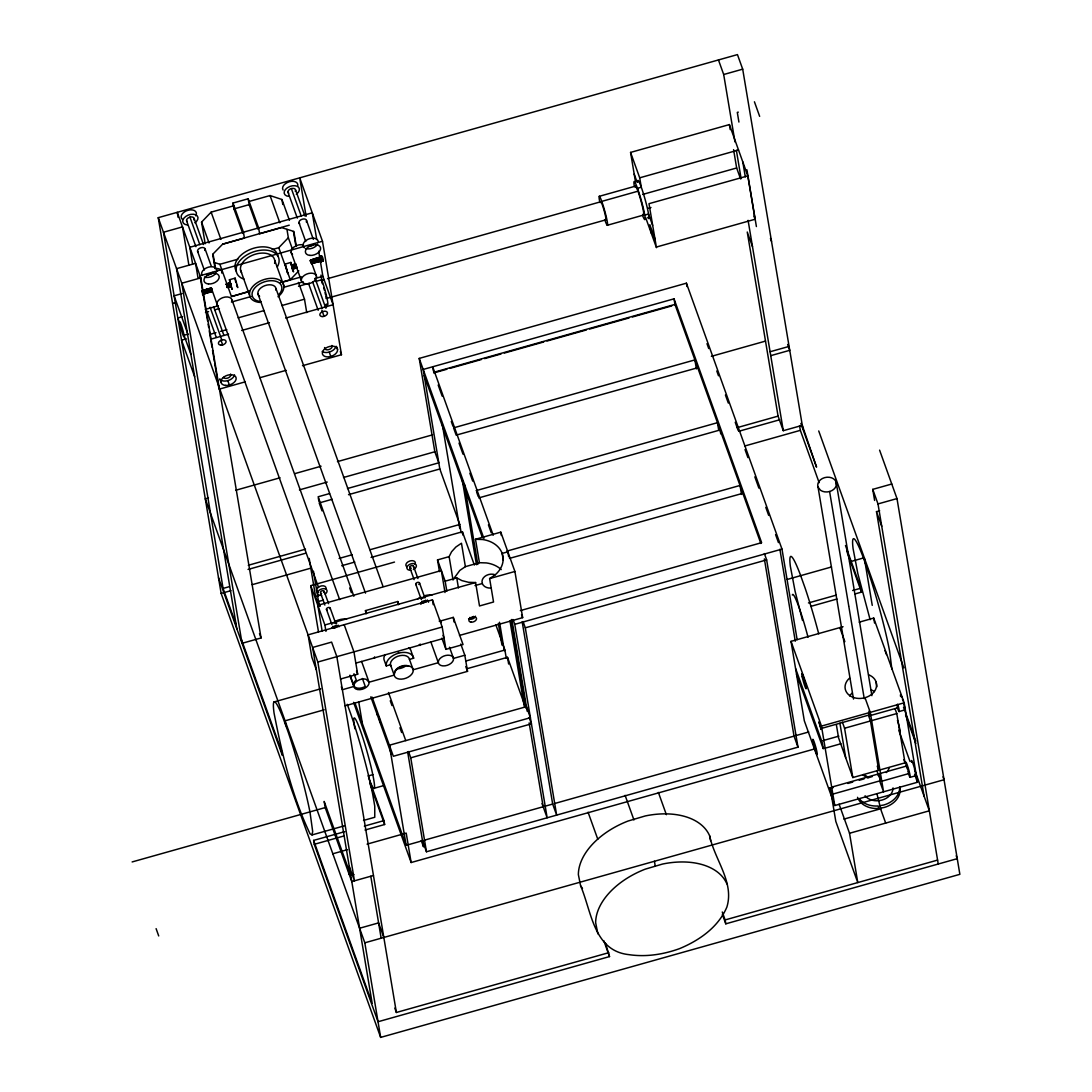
<?xml version="1.0" encoding="UTF-8"?>
<svg xmlns="http://www.w3.org/2000/svg" width="1092" height="1092" viewBox="0 0 1092 1092"><rect width="100%" height="100%" fill="white"/><g stroke="black" fill="none" stroke-linecap="round" stroke-linejoin="round"><path stroke-width="1.5" d="M231.231 286.391L230.207 282.596L231.272 286.377L227.163 287.537L226.645 286.459M294.321 265.179L291.7 265.916L295.741 264.141L296.778 267.936L292.697 269.096L292.246 268.004M292.738 269.069L292.124 266.38L296.26 265.22M320.161 258.19C322.918 254.436 295.427 266.189 320.161 257.712C319.942 257.33 319.642 255.61 320.188 256.811C323.164 260.974 311.261 261.752 310.838 260.66M880.671 781.271L878.76 773.873L879.333 777.354M906.879 766.284L909.117 773.491L882.391 781.039M394.485 672.808L394.499 672.385A8.913 5.569 -19.8 0 1 408.394 665.874L408.613 665.983M211.22 288.766L211.261 287.933L318.55 587.469M227.327 287.196L231.054 286.063M295.85 265.411C296.041 260.92 286.077 269.246 296.123 264.796M312.025 834.93L312.681 831.49L310.019 812.257A69.219 6.074 74.3 0 0 287.892 731.271L283.156 718.222A69.219 6.074 74.3 0 0 274.065 713.131C282.064 754.272 291.919 795.918 310.073 833.838L312.025 834.93L344.198 825.88M363.513 820.433L374.774 817.266L374.747 806.087L372.768 794.594A69.219 6.074 74.3 0 0 350.641 713.608L347.27 704.313M311.725 263.718L311.152 261.548M227.313 287.332L231.272 286.377M453.043 580.057L449.126 556.633L451.556 551.788L455.896 546.996L461.466 543.229L465.383 566.652L459.814 570.42L453.644 578.842M278.583 295.017L280.603 292.369A15.452 9.651 -19.8 0 0 272.973 280.753A15.452 9.651 -19.8 0 0 253.317 289.981A15.452 9.651 -19.8 0 0 260.947 301.583M205.173 243.734L201.556 222.126L211.138 212.148L234.043 205.692M215.097 268.605L212.694 254.286L222.645 244.185L244.417 238.056L243.434 232.186L232.965 203.057L248.171 198.771L258.64 227.914L259.623 233.784L281.559 227.6L293.844 231.436L296.232 245.755M272.222 249.549L278.774 247.707L288.343 237.715L286.95 229.402M280.467 282.514L290.281 279.743L298.785 270.871M446.833 591.209L445.154 581.176L456.756 577.9L461.916 580.616L468.591 582.309L475.593 582.541L479.511 605.964L493.543 602.006L489.625 578.583L495.195 574.815A27.75 21.526 -9.5 0 0 482.5 539.503L475.498 539.271L479.415 562.694L486.418 562.926A27.75 21.526 -9.5 0 1 501.242 569.601M229.429 279.743L232.009 289.243L229.429 279.743L235.135 278.132L237.81 287.578L237.251 286.814M235.135 278.132L235.108 279.252M285.189 264.046L287.769 273.546L285.189 264.046L290.895 262.435L293.571 271.881L293.025 271.103M290.895 262.435L290.868 263.554M868.618 712.571L869.805 715.697L868.945 711.206M869.805 715.697L898.02 707.752L897.433 704.258M303.494 245.072A7.931 4.955 -19.8 0 0 297.87 245.14L294.185 246.874A7.931 4.955 -19.8 0 0 292.533 254.395M230.385 282.924L226.14 283.756M230.153 282.773L226.358 284.439L230.508 283.265M226.358 284.439L230.658 283.674M226.522 284.862L230.794 284.152M226.686 285.326L230.944 284.657M292.383 268.427L296.533 267.24L301.324 280.658M292.519 268.755L296.655 267.581M292.629 268.987L296.601 267.554M879.592 450.136L896.996 498.58L959.868 874.323L380.658 1037.4L221.13 593.42L158.244 217.677L737.455 54.6L742.697 69.165L802.948 429.252M248.771 201.542L270.038 195.55L281.941 199.495L289.435 220.325M242.765 233.456L233.947 208.927L249.153 204.641L248.171 198.771M734.971 141.905L723.696 74.515L742.697 69.165M289.23 225.184L222.645 244.185M738.247 112.121L737.305 112.394L738.915 122.058M213.909 262.312L219.861 264.291L237.865 259.214M635.599 182.46L630.575 152.416L729.388 124.584L748.02 176.44M306.129 216.284L299.699 177.846L322.481 241.25L200.027 275.73L207.576 320.843M200.805 277.873L181.804 283.224L242.055 643.311L261.056 637.96L200.805 277.873L177.245 212.326L178.092 217.335M182.036 293.584L174.119 295.809L187.196 332.227M322.686 259.855C324.201 264.906 322.741 251.692 319.901 256.975L320.229 258.081M310.633 260.087L320.133 257.289M310.715 260.319L320.133 257.439M203.262 290.622L211.097 288.411M230.18 282.91L226.303 284.521M291.646 265.602L295.577 264.496M203.344 290.991L209.65 289.203M310.988 261.07L320.625 258.354M311.343 262.025L320.911 259.323L320.598 257.944M226.863 285.804L231.067 285.135M311.507 262.49L321.034 259.814L321.362 260.797M207.248 292.383L212.135 291.332M292.588 268.059L296.574 266.926M311.575 262.667L321.075 259.992M227.04 286.281L231.176 285.585M311.67 262.926L321.144 260.251L321.457 262.012L320.789 260.387M227.273 286.868L231.204 285.763M292.67 268.468L296.601 267.349M311.739 263.09L321.171 260.442M292.724 268.782L296.655 267.676M323.368 260.811L311.807 263.268L316.516 276.372A7.931 4.955 -19.8 0 1 305.828 283.852A7.931 4.955 -19.8 0 1 304.409 275.32A7.931 4.955 -19.8 0 1 316.516 276.372M212.271 291.66L202.552 294.089L212.189 291.359C207.862 290.185 202.743 296.615 202.525 294.376M172.591 303.426L175.757 302.539M599.89 202.498A15.097 1.324 74.3 0 1 601.76 201.392L637.96 191.196L637.469 188.288L641.277 187.223L639.707 177.819L738.52 150M249.331 291.537L231.408 296.574L249.372 291.264M281.9 282.364L301.447 276.863M599.399 196.287L635.599 186.104M205.337 309.391L218.4 305.719M231.449 302.047L251.051 296.533M283.702 287.332L303.289 281.818M314.714 278.596L322.877 276.303L320.365 261.261M182.582 316.653L177.832 317.99L179.839 323.601M205.487 312.476L208.572 311.602M214.769 309.855L219.41 308.545M298.525 286.281L309.35 283.224M315.547 281.477L321.731 279.743L320.952 275.088M320.925 280.548L324.201 279.62M327.477 278.706L600.873 201.733M642.697 194.431L736.65 167.977L733.578 149.631M238.179 317.854L264.059 310.565M281.845 305.555L304.491 299.181L298.457 282.405M188.302 334.043L184.029 335.258L190.909 354.409M327.477 298.198L605.787 219.847M647.72 208.422L650.955 207.507M186.295 338.848L181.545 340.185L194.622 376.603M209.773 334.425L215.957 332.678M220.611 331.367L226.795 329.634M607.261 225.28L643.461 215.083M644.758 215.124L648.552 214.059L652.62 225.375M210.66 339.216L228.61 334.166M241.673 330.48L269.424 322.672M285.749 318.072L333.101 304.736L322.877 276.303M656.251 247.079L755.077 219.26L747.815 175.867L648.989 203.685L656.469 247.666L645.645 217.554M219.028 389.216L245.209 381.845M259.951 377.695L286.131 370.325M302.498 365.711L341.468 354.736L322.481 241.25M347.488 488.52L438.807 462.803L434.834 451.76L419.219 358.408L686.418 283.183L781.981 549.099L797.133 639.639M520.297 610.619L761.643 542.669L674.023 298.826L423.177 369.451L439.83 468.973L459.773 524.46L461.179 532.855M433.62 372.358L674.952 304.409L760.865 543.488M433.715 372.945L446.846 369.246M450.136 368.318L481.326 359.541M484.616 358.613L501.023 353.985M504.313 353.071L543.72 341.973M546.996 341.045L586.404 329.948M589.68 329.033L629.088 317.936M632.364 317.008L671.771 305.924M208.463 497.938L205.296 498.826L364.824 942.806L380.658 1037.4M235.776 490.24L280.057 477.777M294.813 473.628L321.062 466.229M337.455 461.616L432.582 434.834M711.383 356.333L765.506 341.1M770.078 351.747L789.093 346.41M770.734 355.664L789.748 350.314L787.646 344.485M299.44 489.885L327.218 482.063M343.516 477.477L434.834 451.76M329.552 493.57L318.141 496.778L353.876 596.246M332.214 499.276L319.164 502.948L322.017 510.865M348.512 494.676L439.83 468.973M476.112 490.636L717.458 422.686L718.673 429.961M478.733 497.911L720.078 429.975L720.734 433.893M248.293 565.274L305.501 549.18M737.196 427.627L778.064 416.12L747.256 232.023L752.484 246.587M248.048 569.451L305.514 553.262M738.615 431.326L779.661 419.778M236.172 624.829L223.082 588.424L229.416 586.636M778.064 416.12L783.292 430.685L802.292 425.348L816.557 467.13L800.859 423.423M339.107 558.435L352.156 554.763M370.092 549.713L459.773 524.46M221.13 593.42L230.944 590.663M252.211 584.67L311.111 568.086M744.703 446.014L800.34 430.344L799.549 425.648M341.728 565.724L354.777 562.052M371.075 557.452L462.394 531.749L474.365 565.042M318.482 631.845L310.756 585.653L394.499 562.08M475.498 539.271L500.791 532.159L514.905 571.471L522.645 617.649L459.473 635.435M439.475 571.621L437.523 559.909L449.126 556.633M319.041 606.224L315.588 596.601L318.85 595.686M320.229 606.251L318.523 601.487L323.423 600.109M506.893 551.105L740.021 485.462L741.509 494.417M465.383 566.652L479.415 562.694M509.5 558.381L742.737 493.338M365.997 613.786L365.465 610.605L397.775 601.515L398.812 604.422M325.948 631.34L324.884 624.965L475.593 582.541M489.625 578.583L514.905 571.471M474.979 585.585L482.309 583.524M439.284 621.321L453.276 617.376L463.035 644.539L445.932 649.358L442.192 627.013L432.432 599.863L308.08 634.861L311.821 657.207L316.352 669.792M874.61 500.464L872.754 489.366L891.768 484.015M938.246 864.018L877.995 503.931L896.996 498.58M349.222 866.27L354.463 880.834L317.84 662.025L442.192 627.013M876.494 511.698L879.661 510.81M355.828 663.103L444.075 638.26L443.024 635.326M542.028 803.576L547.147 817.785L514.769 624.337L781.981 549.099M385.053 654.558A14.264 8.913 -19.8 0 0 383.975 659.513L386.268 665.915L390.458 664.741L394.185 675.115A9.91 6.183 -19.8 0 0 408.272 677.108A9.91 6.183 -19.8 0 0 409.677 666.188L407.534 665.765A9.91 6.183 -19.8 0 0 394.935 671.676L394.185 675.115L369.055 682.2A7.931 4.955 -19.8 0 1 362.271 689.27A7.931 4.955 -19.8 0 1 353.849 686.472L342.369 689.707L341.332 686.786M391.045 666.243A9.91 6.183 -19.8 0 1 397.693 656.306A9.91 6.183 -19.8 0 1 409.459 659.391L413.636 658.217L411.329 651.801A14.264 8.913 -19.8 0 0 408.763 647.884M340.581 679.006L357.685 674.201L353.945 651.856L344.185 624.706M522.181 621.798L552.675 804.067L556.647 815.11L525.307 627.818L766.639 559.882L764.373 553.562M274.037 701.951L320.693 688.82M460.797 644.048L464.823 655.227L453.521 658.408A7.931 4.955 -19.8 0 1 442.833 665.888A7.931 4.955 -19.8 0 1 441.4 657.357A7.931 4.955 -19.8 0 1 453.521 658.408L449.495 647.228M465.765 661.042L504.9 650.027L495.782 624.651M466.748 668.782L507.507 657.316L525.743 708.053M324.201 709.8L285.067 720.816L285.886 725.743M787.264 579.429L831.503 566.966M849.535 561.889L864.277 557.739L872.249 605.364M345.072 705.841L467.526 671.362L464.823 655.227M808.462 602.948L836.281 595.113M852.634 590.513L860.824 588.206L845.481 545.509M810.755 606.401L836.936 599.03M854.927 593.966L861.479 592.123L860.824 588.206M859.186 622.167L873.723 618.072L904.176 702.811L917.471 782.254L834.766 805.541L804.313 720.788L791.018 641.359L843.038 626.712M766.639 559.882L797.979 747.16L426.467 851.76L410.756 757.821L531.422 723.846L529.156 717.54M367.963 776.03L372.891 774.651M373.696 788.41L383.538 785.639M132.132 861.943L325.198 807.589L324.16 801.419L348.143 868.126L349.167 874.296M605.432 943.147L609.513 956.578L378.037 1021.743L314.278 844.321L313.622 840.403L344.717 831.654M364.346 826.125L383.975 820.597L370.256 782.404M314.278 844.321L343.734 836.022M365.001 830.029L384.63 824.515L383.975 820.597M332.842 853.78L347.515 849.644M367.076 844.143L406.21 833.114L411.138 862.53L815.383 748.716L812.503 740.704M834.766 805.541L821.471 726.098L904.176 702.811M355.009 703.057L406.142 845.331L422.508 840.717L426.467 851.76M424.133 840.253L552.675 804.067M554.313 803.603L794.021 736.117L764.359 558.872M795.659 735.653L808.749 731.968M821.034 728.541L818.945 721.826L821.007 729.429L821.034 728.541L869.819 714.796M899.057 711.547L904.749 709.95M896.778 713.554L905.022 762.858L852.825 777.559L844.58 728.241L896.778 713.554L895.058 708.79M822.877 740.635L838.833 736.144M350.75 875.415L353.917 874.528M824.938 748.238L840.895 743.748M373.464 875.484L351.788 881.585L325.198 807.589M831.585 787.155L878.76 773.873M880.316 773.436L906.974 765.929M829.947 788.506L829.879 787.66L832.022 795.222L829.947 788.506L833.196 787.591M847.829 783.469L852.716 782.09M859.227 780.261L864.1 778.883M867.348 777.968L872.235 776.589M832.036 794.334L880.834 780.589M359.596 928.241L378.596 922.89L383.838 937.455M910.059 777.34L915.765 775.729M364.824 942.806L944.048 779.729L942.997 776.822M843.939 819.109L881.408 808.558M831.121 793.461L835.803 821.402L857.78 882.582L849.535 833.264L929.347 810.796L914.509 769.491M394.813 1008.107L396.382 1012.475L608.858 952.661M956.21 855.759L957.247 858.667L725.784 923.832L725.129 919.928L937.591 860.1M203.235 290.349L211.261 287.933M201.774 290.718L211.37 288.029M291.619 265.465L295.591 264.346M201.883 290.95L211.507 288.247M202.006 291.291L211.643 288.588M202.143 291.7L211.766 289.011M202.293 292.178L211.903 289.489M202.443 292.683L211.998 289.994M311.425 262.244L320.98 259.568M212.08 290.486L202.566 293.161L203.003 294.704M292.533 267.84L296.56 266.707M202.662 293.611L212.121 290.95M292.629 268.277L296.382 266.83M311.261 263.104L316.079 261.752M311.397 263.431L321.212 260.619M311.534 263.65L321.13 260.961M291.741 265.397L295.864 264.25M291.851 265.615L295.987 264.469M292.26 266.844L296.382 265.697M292.41 267.349L296.478 266.202M226.767 286.882L230.917 285.722M877.013 794.048L879.906 805.678L883.797 804.995A21.799 16.912 -9.5 0 0 899.712 787.441M879.906 805.678L880.316 808.135L884.206 807.466A21.799 16.912 -9.5 0 0 899.767 786.963M439.38 620.092L440.335 621.061M898.02 707.752L897.119 705.568M909.035 773.532L908.121 771.361M580.603 885.748C591.687 911.752 593.666 950.859 628.883 954.64C646 957.206 663.335 954.476 679.524 948.648C699.194 940.485 718.195 927.326 726.849 907.152C734.588 882.24 714.427 859.404 709.65 835.844A69.219 43.23 -19.8 0 0 645.29 815.942L628.009 821.048A69.219 43.23 -19.8 0 0 578.364 874.61L580.603 885.748L582.486 888.451M818.044 487.128L820.502 490.253A9.432 7.33 -9.5 0 0 836.185 485.831L836.144 482.022A9.432 7.33 -9.5 0 0 824.596 477.641A9.432 7.33 -9.5 0 0 818.044 487.128L853.507 699.071M350.15 675.429L354.081 686.226A7.931 4.955 -19.8 0 0 363.964 687.086L365.233 686.349L362.407 678.473M754.422 101.788L759.65 116.366M718.454 59.951L723.696 74.515M872.754 489.366L877.995 503.931M881.735 526.262L876.466 511.547L924.105 796.232M770.461 238.465L771.512 241.387M736.65 167.977L740.553 178.856M753.958 216.148L755.077 219.26M818.727 430.958L903.835 667.84M904.886 710.851L915.792 741.195M846.696 551.01L861.479 592.123M905.541 714.769L915.874 743.516M800.34 430.344L819.15 482.705M899.085 731.08L910.005 761.465M914.591 774.255L917.471 782.254M903.889 759.691L905.022 762.858M839.816 627.613L844.853 641.659M865.001 697.706L870.269 712.366L883.551 791.796L879.865 781.544M868.495 715.506L870.461 720.952L878.719 770.269L877.245 766.174M880.316 808.135L885.694 823.081M706.988 343.693L708.722 348.512M716.789 370.966L718.509 375.785M725.429 395.031L728.309 403.057M735.23 422.304L738.11 430.33M745.031 449.576L747.911 457.603M754.831 476.849L758.872 488.083M765.779 507.33L768.659 515.342M775.579 534.602L778.459 542.615M842.382 722.14L844.58 728.241M630.575 152.416L639.707 177.819M852.825 777.559L838.574 737.878L836.376 724.733M634.206 174.106L636.991 181.873M655.063 239.271L649.822 224.693L651.228 233.101M791.018 641.359L821.471 726.098M795.672 668.673L822.262 742.669L823.3 748.825L796.546 674.365M839.093 804.203L849.535 833.264M602.088 202.293L601.76 201.392L602.839 204.586A15.097 1.324 74.3 0 1 607.493 223.014A15.097 1.324 74.3 0 1 604.9 220.175M794.021 736.117L797.979 747.16M722.276 911.997L725.129 919.928M722.358 914.318L725.784 923.832M658.38 792.423L666.379 814.687M625.102 795.345L633.947 819.956M493.215 535.216L432.678 366.775L433.387 370.966M521.553 614.632L522.645 617.649M438.179 385.039L442.164 396.137M451.283 421.512L452.989 426.262M459.022 443.065L463.008 454.163M469.847 473.191L472.7 481.122M476.644 492.096L478.214 496.464M488.424 524.87L491.277 532.8M523.041 621.512L525.307 627.818M588.069 812.216L597.788 839.243M419.219 358.408L483.906 538.424M513.049 619.56L514.769 624.337M424.215 375.621L482.432 537.646M603.808 940.717L609.513 956.578M437.523 559.909L445.154 581.176M295.577 189.967L304.914 215.97M306.565 220.557L313.322 239.353M465.793 666.57L467.526 671.362M288.684 193.202A3.958 2.471 -19.8 0 1 291.359 188.575L301.255 216.107M287.974 192.11L297.311 218.113M298.962 222.7L305.719 241.496M315.151 278.528L325.785 308.149M340.349 351.624L341.468 354.736M441.905 638.165L445.932 649.358M336.513 346.478L337.565 349.385A7.931 4.955 -19.8 0 1 326.877 356.866A7.931 4.955 -19.8 0 1 325.443 348.321A7.931 4.955 -19.8 0 1 337.565 349.385M312.612 281.818L322.14 308.313M321.84 310.128L324.078 316.352M413.54 566.352L417.922 578.542M419.56 583.114L424.488 596.819M308.667 283.797L318.181 310.292M409.732 567.417L414.127 579.62M415.765 584.193L421.239 599.412M288.343 237.715L292.369 248.935M329.224 352.088L330.794 356.456M291.1 252.211L295.563 264.633M430.849 641.919L438.315 662.694L413.185 669.765L409.459 659.391M270.038 195.55L279.825 222.795M278.774 247.707L290.281 279.743M274.72 260.36L283.784 285.599M249.153 204.641L257.971 229.184M276.003 288.629L383.019 586.431M257.903 293.721L365.492 593.133M365.465 610.605L366.516 613.527M240.513 269.983L249.577 295.222M388.465 692.492L405.76 740.622M349.699 587.919L351.406 592.683M390.267 700.791L391.973 705.555M399.945 727.75L401.651 732.514M408.49 751.514L410.756 757.821M211.138 212.148L220.925 239.38M219.861 264.291L231.368 296.328M232.05 300.163L339.653 599.617M361.588 661.424L369.055 682.2L366.243 679.333A7.931 4.955 -19.8 0 0 353.89 685.121L353.849 686.472L349.822 675.293M201.556 222.126L209.05 242.956M372.113 697.133L393.352 756.265L530.398 717.69L526.426 706.647L389.394 745.222L406.142 845.331M370.816 696.846L391.4 754.149M421.253 840.54L423.532 846.887L407.63 751.815M194.158 218.523L203.508 244.526M205.146 249.113L211.343 266.339M356.538 671.007L357.685 674.201M187.278 221.758A3.958 2.471 -19.8 0 1 189.953 217.131L199.836 244.663M353.985 673.737L356.251 680.043L355.241 680.903A7.931 4.955 -19.8 0 0 353.603 685.025M324.228 591.495L328.61 603.699M330.248 608.271L335.722 623.491M326.453 609.336L331.913 624.556M186.555 220.666L195.905 246.669M197.556 251.256L204.3 270.038M320.857 593.871L324.87 605.064M213.732 307.084L223.805 335.135M353.576 702.333L411.138 862.53M310.756 585.653L324.884 624.965M210.073 307.248L221.84 339.981M220.98 340.24L222.659 344.908M206.688 310.783L216.216 337.278M219.847 379.047A7.931 4.955 -19.8 0 0 227.805 380.644L229.375 385.012M369.765 783.128L384.63 824.515M219.901 379.306L220.953 382.214M158.244 217.677L317.84 662.025M259.486 633.592L261.056 637.96M241.4 639.393L281.6 751.282L282.255 755.2L218.509 577.764M313.622 840.403L372.154 1003.261L312.612 647.46L331.613 642.11L336.841 656.674L396.382 1012.475M156.101 928.65L158.709 935.94M880.193 780.138L879.62 778.35M292.697 270.27L291.974 268.031M236.582 284.93L236.937 285.967M870.133 619.696L857.848 573.655L853.084 548.593A69.219 6.074 74.3 0 1 863.062 556.961L867.881 570.461A69.219 6.074 74.3 0 1 889.625 651.173L891.877 669.246M802.511 620.447L795.099 591.318L790.349 566.257A69.219 6.074 74.3 0 1 800.313 574.624L805.132 588.124A69.219 6.074 74.3 0 1 818.741 633.851M907.548 769.41L906.947 766.816M322.249 258.394L321.799 256.443M320.911 259.323L321.212 260.128M235.858 282.5L235.285 280.166M202.552 292.752L202.894 294.157M291.059 264.469L291.305 265.574M709.65 835.844L710.619 840.663M597.884 933.851L595.645 922.713A69.219 43.23 -19.8 0 1 645.29 869.136L662.571 864.045A69.219 43.23 -19.8 0 1 726.931 883.933M873.723 618.072L874.556 623.041M876.016 681.777L876.849 686.8M836.144 482.022L871.894 695.659M877.176 770.447L878.009 775.47M829.592 491.509L848.743 605.951M848.825 606.47L864.25 698.675M839.925 723.204L845.699 757.712M746.901 169.779L756.401 226.549M742.792 161.875L745.304 176.904M736.363 150.259L741.113 178.624M748.088 220.338L783.292 430.685M729.388 124.584L730.22 129.593M779.879 549.235L795.276 641.209M686.418 283.183L686.977 286.527M697.611 367.772L456.183 435.135L453.562 427.859L694.894 359.91L696.409 368.905M674.023 298.826L675.061 304.996M654.436 861.274L655.268 866.202M508.681 556.756L507.848 551.815L502.143 553.412L503.262 560.114M500.791 532.159L501.337 535.449M511.834 619.451L527.19 711.261M529.142 722.877L543.174 806.742M511.192 619.806L525.743 706.77M509.964 620.884L524.242 706.169M507.507 657.316L508.64 664.018M504.9 650.027L506.306 658.408M499.535 622.249L504.299 650.668M498.321 623.327L501.965 645.058M464.387 484.22L477.818 564.482M462.107 478.91L476.453 564.701M462.394 531.749L462.953 535.107M442.41 424.925L459.759 528.528M456.756 577.9L458.435 587.946M453.276 617.376L454.04 621.962M445.017 592.506L441.332 570.543L317.813 605.309L322.126 631.053M432.432 599.863L433.237 604.681M397.775 601.515L398.307 604.681M398.266 651.965L398.471 653.193A14.264 8.913 -19.8 0 0 386.268 665.915M316.735 239.544L312.257 212.817L189.817 247.283L192.601 263.991M318.687 251.242L319.806 257.917M325.853 304.34L326.399 307.589M379.156 717.403L380.002 722.44M376.822 711.807L377.382 715.151M293.461 231.545L295.864 245.905M304.491 299.181L306.743 312.612M281.941 199.495L282.773 204.477M358.722 701.815L362.326 723.409M318.386 498.321L318.905 501.405M370.789 876.234L381.108 937.892M313.472 571.293L318.523 601.487M309.186 558.422L315.588 596.601M232.965 203.057L233.947 208.927M213.076 254.177L215.479 268.536L217.322 268.523A7.931 4.955 -19.8 0 1 221.785 273.068M208.135 324.174L208.695 327.518M209.255 330.862L211.985 347.16M212.517 350.341L214.387 361.479M214.66 363.117L218.755 387.592M198.089 278.351L195.577 263.349L176.563 268.659L236.827 628.746M188.916 265.315L182.487 226.89L163.486 232.241L223.082 588.424M354.914 728.814A36.664 3.221 74.3 0 1 359.459 728.05A36.664 3.221 74.3 0 1 373.505 778.309A36.664 3.221 74.3 0 1 368.591 777.736M792.369 595.031A36.664 3.221 74.3 0 1 808.025 637.264M439.803 620.201A8.422 5.255 -19.8 0 1 441.318 622.508M490.922 588.069A8.913 6.921 -9.5 0 1 482.282 579.92A8.913 6.921 -9.5 0 1 495.249 574.788M335.503 621.157A15.097 9.432 -19.8 0 1 346.642 619.014M417.581 599.03A15.097 9.432 -19.8 0 1 420.925 597.119M424.611 595.741A15.097 9.432 -19.8 0 1 432.063 594.963M427.463 599.999A3.958 2.471 -19.8 0 1 425.935 601.992M424.092 602.866A3.958 2.471 -19.8 0 1 421.28 602.893M421.43 598.798A3.958 2.471 -19.8 0 1 422.304 598.293M423.273 597.938A3.958 2.471 -19.8 0 1 425.225 597.733M425.566 600.204A1.979 1.242 -19.8 0 1 423.887 601.637A1.979 1.242 -19.8 0 1 421.894 601.228M416.462 584.903A1.979 1.242 -19.8 0 1 416.284 583.06A1.979 1.242 -19.8 0 1 419.11 582.514A1.979 1.242 -19.8 0 1 418.796 584.452M420.925 604.381A3.958 2.471 -19.8 0 1 420.952 603.712M421.225 603.002A3.958 2.471 -19.8 0 1 425.32 600.655A3.958 2.471 -19.8 0 1 428.528 602.238M475.443 616.188A3.958 2.471 -19.8 0 1 472.563 618.891A3.958 2.471 -19.8 0 1 468.577 618.741M473.546 616.379A1.979 1.242 -19.8 0 1 471.867 617.813A1.979 1.242 -19.8 0 1 469.874 617.417M406.743 566.693A4.955 3.099 -19.8 0 1 410.087 560.919A4.955 3.099 -19.8 0 1 414.974 564.387M410.906 570.201A4.955 3.099 -19.8 0 1 407.452 566.216A4.955 3.099 -19.8 0 1 415.233 564.018A4.955 3.099 -19.8 0 1 413.363 569.519M411.343 568.209A1.979 1.242 -19.8 0 1 409.787 566.966A1.979 1.242 -19.8 0 1 412.257 565.533A1.979 1.242 -19.8 0 1 413.39 567.035M336.268 625.006A1.979 1.242 -19.8 0 1 334.821 626.699A1.979 1.242 -19.8 0 1 332.582 626.385M327.15 610.046A1.979 1.242 -19.8 0 1 326.767 608.421A1.979 1.242 -19.8 0 1 329.265 607.48A1.979 1.242 -19.8 0 1 330.098 608.954M338.151 625.143A3.958 2.471 -19.8 0 1 336.623 627.149M335.749 627.654A3.958 2.471 -19.8 0 1 332.828 628.214M333.961 623.082A3.958 2.471 -19.8 0 1 336.759 623.041M331.913 628.146A3.958 2.471 -19.8 0 1 335.503 625.88A3.958 2.471 -19.8 0 1 338.984 626.781M321.594 595.358A4.955 3.099 -19.8 0 1 317.949 591.646A4.955 3.099 -19.8 0 1 325.32 588.902A4.955 3.099 -19.8 0 1 325.143 594.034M318.291 592.274A4.955 3.099 -19.8 0 1 319.56 586.513A4.955 3.099 -19.8 0 1 326.017 588.656M321.553 593.365A1.979 1.242 -19.8 0 1 320.652 591.755A1.979 1.242 -19.8 0 1 323.382 590.745A1.979 1.242 -19.8 0 1 323.819 592.519M259.609 296.314A9.432 5.897 -19.8 0 1 264.81 285.681A9.432 5.897 -19.8 0 1 275.962 290.226M218.277 306.62A7.931 4.955 -19.8 0 1 222.645 297.693A7.931 4.955 -19.8 0 1 232.009 301.515M326.904 303.972A15.861 1.392 74.3 0 0 327.518 304.818L327.832 304.627A15.861 1.392 74.3 0 0 326.194 294.758L325.184 290.868A15.861 1.392 74.3 0 0 321.731 279.743M317.635 244.171A7.931 4.955 -19.8 0 1 305.856 248.553M304.477 247.87A7.931 4.955 -19.8 0 1 307.876 239.339A7.931 4.955 -19.8 0 1 318.25 241.414M314.141 243.857A3.958 2.471 -19.8 0 1 308.244 246.055M202.102 275.443A7.931 4.955 -19.8 0 1 208.408 267.171A7.931 4.955 -19.8 0 1 216.789 271.321M216.23 272.713A7.931 4.955 -19.8 0 1 204.436 277.109M212.722 272.413A3.958 2.471 -19.8 0 1 206.838 274.611M198.266 252.348A3.958 2.471 -19.8 0 1 200.942 247.72A3.958 2.471 -19.8 0 1 204.846 250.491M299.686 223.792A3.958 2.471 -19.8 0 1 302.348 219.164A3.958 2.471 -19.8 0 1 306.265 221.935M189.953 217.131A3.958 2.471 -19.8 0 1 193.857 219.901M291.359 188.575A3.958 2.471 -19.8 0 1 295.277 191.346M236.418 271.376A22.29 13.923 -19.8 0 1 251.378 249.003A22.29 13.923 -19.8 0 1 277.846 255.951M259.746 302.429A17.841 11.138 -19.8 0 1 252.115 287.305A17.841 11.138 -19.8 0 1 277.846 279.293A17.841 11.138 -19.8 0 1 278.01 296.737M241.578 272.7A17.841 11.138 -19.8 0 1 255.76 254.081A17.841 11.138 -19.8 0 1 274.611 263.39M283.074 190.022A7.931 4.955 -19.8 0 1 289.38 181.736A7.931 4.955 -19.8 0 1 297.761 185.886M182.61 219.533A7.931 4.955 -19.8 0 1 187.96 210.278A7.931 4.955 -19.8 0 1 195.782 215.82M288.684 196.383A7.931 4.955 -19.8 0 1 285.421 189.517A7.931 4.955 -19.8 0 1 297.065 186.227A7.931 4.955 -19.8 0 1 296.287 194.24M187.278 224.938A7.931 4.955 -19.8 0 1 184.002 218.059A7.931 4.955 -19.8 0 1 195.659 214.783A7.931 4.955 -19.8 0 1 194.881 222.795M234.534 374.925A7.931 4.955 -19.8 0 1 227.805 380.644M335.954 346.369A7.931 4.955 -19.8 0 1 330.207 351.76A7.931 4.955 -19.8 0 1 322.222 351.474M331.954 345.481A3.958 2.471 -19.8 0 1 328.801 349.617A3.958 2.471 -19.8 0 1 324.611 347.556M230.549 374.037A3.958 2.471 -19.8 0 1 228.365 377.818A3.958 2.471 -19.8 0 1 223.41 377.382M244.144 279.238A22.29 13.923 -19.8 0 1 239.749 260.865A22.29 13.923 -19.8 0 1 267.977 250.355A22.29 13.923 -19.8 0 1 277.286 266.898M637.755 182.296A19.779 1.734 74.3 0 1 644.881 198.607A19.779 1.734 74.3 0 1 647.733 217.445M634.315 186.063A19.779 1.734 74.3 0 1 637.032 187.073A19.779 1.734 74.3 0 1 644.321 212.763A19.779 1.734 74.3 0 1 642.874 216.23M635.271 187.442A15.097 1.324 74.3 0 1 640.717 199.891A15.097 1.324 74.3 0 1 642.888 214.278M600.668 202.566A9.432 0.833 74.3 0 1 604.067 210.346A9.432 0.833 74.3 0 1 605.432 219.342M321.799 282.132A9.432 0.833 74.3 0 1 322.399 283.729M323.778 287.988A9.432 0.833 74.3 0 1 324.46 290.349M325.047 292.67A9.432 0.833 74.3 0 1 325.539 294.785M325.88 296.533A9.432 0.833 74.3 0 1 326.03 298.539M857.548 797.324A21.799 16.912 -9.5 0 0 878.596 808.435L878.186 805.978A21.799 16.912 -9.5 0 1 859.336 798.812M893.051 787.905A15.097 11.725 -9.5 0 1 882.022 800.067A15.097 11.725 -9.5 0 1 865.082 795.781M866.679 776.221A15.097 11.725 -9.5 0 1 863.554 774.569M398.471 653.193A14.264 8.913 -19.8 0 1 413.636 658.217M374.583 656.893A15.097 1.324 74.3 0 1 374.256 658.23M420.188 644.062A15.097 1.324 74.3 0 1 419.287 644.594M405.596 666.065A9.91 6.183 -19.8 0 1 398.484 668.713M889.366 767.608A15.861 12.299 -9.5 0 1 886.254 772.576M868.822 777.49A15.861 12.299 -9.5 0 1 863.035 775.02M849.617 695.904A15.861 12.299 -9.5 0 1 852.101 693.161M871.116 689.857A15.861 12.299 -9.5 0 1 874.405 691.591M868.604 674.788A15.861 12.299 -9.5 0 1 873.791 692.232A15.861 12.299 -9.5 0 1 850.764 696.246A15.861 12.299 -9.5 0 1 849.59 678.105M911.602 762.298A7.931 0.696 74.3 0 1 912.694 762.707A7.931 0.696 74.3 0 1 915.615 773.013A7.931 0.696 74.3 0 1 915.041 774.405M903.589 702.975A7.931 0.696 74.3 0 1 904.449 709.527M904.026 708.612A7.931 0.696 74.3 0 1 903.521 707.275M900.6 696.519A7.931 0.696 74.3 0 1 901.869 697.406M902.442 699.085A7.931 0.696 74.3 0 1 903.029 700.982M884.957 650.682A7.931 0.696 74.3 0 1 886.458 654.613M897.46 720.406A7.931 0.696 74.3 0 1 899.808 729.483A7.931 0.696 74.3 0 1 899.057 729.934M906.606 767.157A7.931 0.696 74.3 0 1 906.66 763.458A7.931 0.696 74.3 0 1 910.1 775.566A7.931 0.696 74.3 0 1 908.257 772.986M897.883 704.572A7.931 0.696 74.3 0 1 899.221 711.452A7.931 0.696 74.3 0 1 897.242 707.193M471.157 622.167A3.958 2.471 -19.8 0 0 476.508 618.427A3.958 2.471 -19.8 0 0 470.447 617.895A3.958 2.471 -19.8 0 0 471.157 622.167M309.896 255.405A7.931 4.955 -19.8 0 0 320.584 247.925A7.931 4.955 -19.8 0 0 308.476 246.874A7.931 4.955 -19.8 0 0 309.896 255.405M208.49 283.961A7.931 4.955 -19.8 0 0 219.178 276.481A7.931 4.955 -19.8 0 0 207.057 275.43A7.931 4.955 -19.8 0 0 208.49 283.961M220.707 345.113A3.958 2.471 -19.8 0 0 226.058 341.373A3.958 2.471 -19.8 0 0 219.997 340.84A3.958 2.471 -19.8 0 0 220.707 345.113M322.126 316.557A3.958 2.471 -19.8 0 0 327.464 312.817A3.958 2.471 -19.8 0 0 321.403 312.285A3.958 2.471 -19.8 0 0 322.126 316.557M225.457 385.421A7.931 4.955 -19.8 0 0 236.145 377.941A7.931 4.955 -19.8 0 0 224.037 376.877A7.931 4.955 -19.8 0 0 225.457 385.421M180.125 325.075A7.931 0.696 74.3 0 0 184.002 337.032A7.931 0.696 74.3 0 0 181.681 326.167A7.931 0.696 74.3 0 0 180.125 325.075M813.199 742.587A7.931 0.696 74.3 0 0 817.075 754.545A7.931 0.696 74.3 0 0 814.755 743.693A7.931 0.696 74.3 0 0 813.199 742.587M802.197 676.808A7.931 0.696 74.3 0 0 806.06 688.765A7.931 0.696 74.3 0 0 803.739 677.9A7.931 0.696 74.3 0 0 802.197 676.808"/></g></svg>
